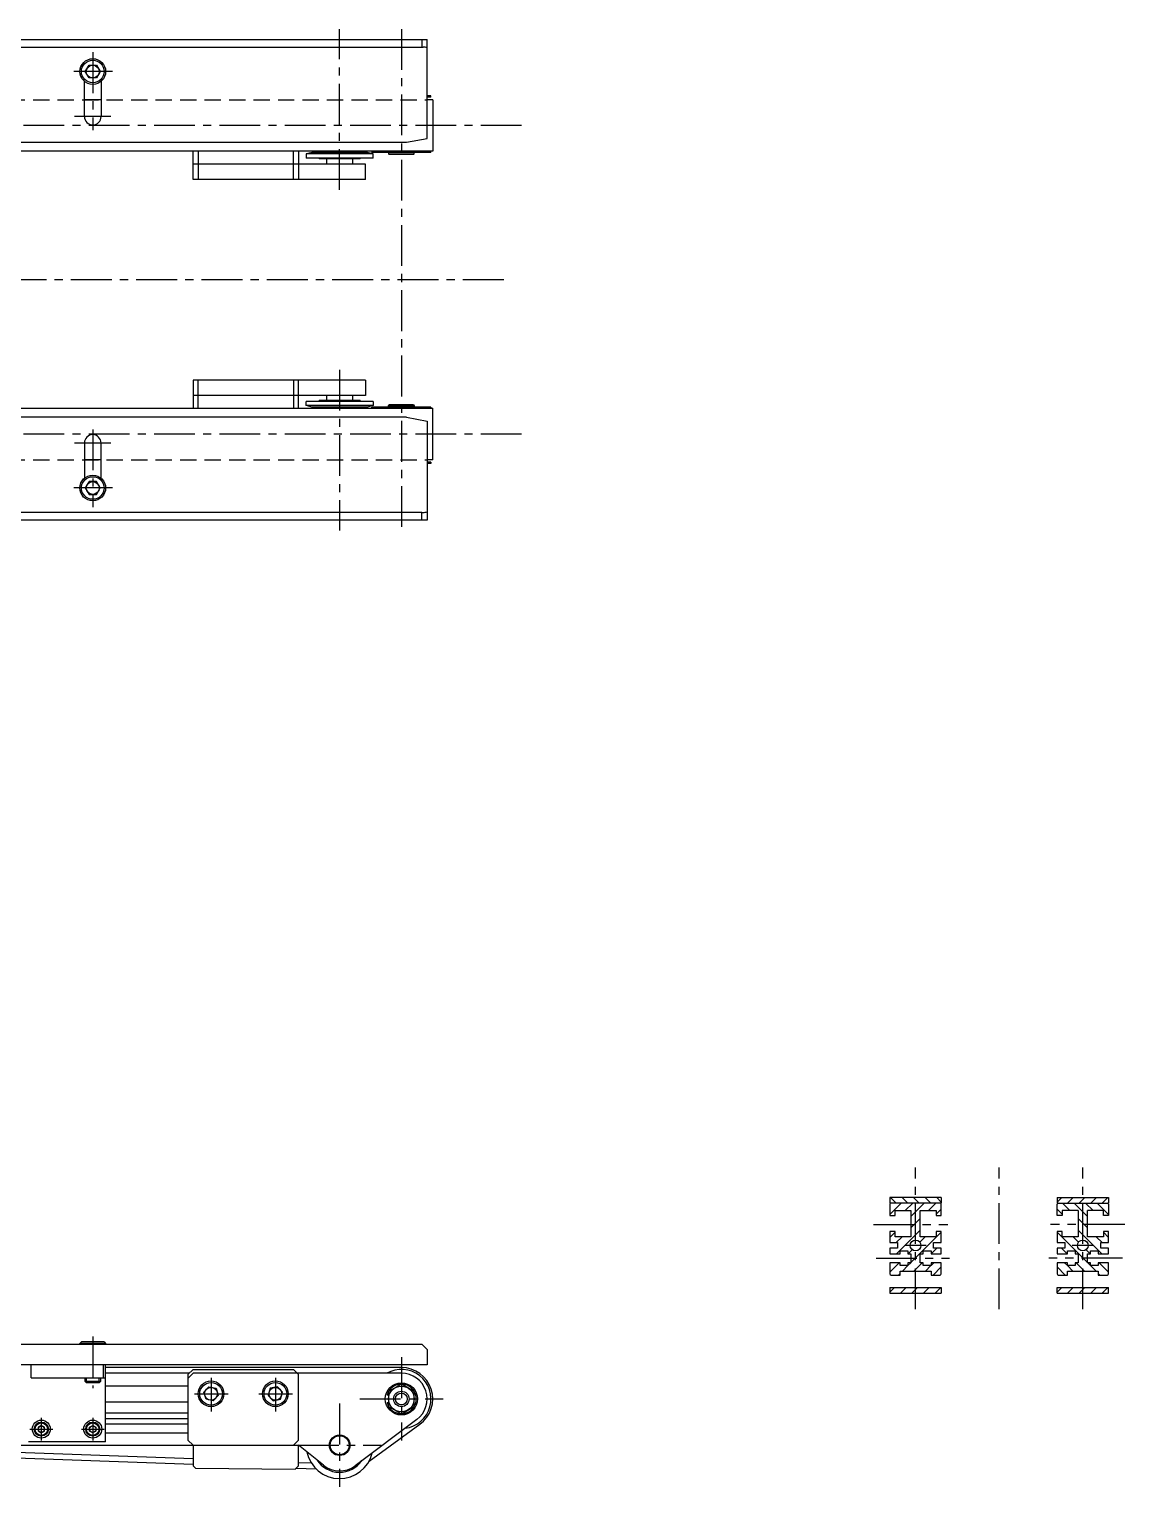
# Model space of a CAD drawing. Extents: x -5 to 1601, y -24 to 967.
# Drawn here: x 1175 to 1601, y 134 to 701 of the extents above; entities that cross this region are included whole.
import ezdxf

# ---------------------------------------------------------------- set-up
doc = ezdxf.new("R2010")
doc.units = 0
doc.header["$LTSCALE"] = 0.5
doc.linetypes.add('CENTER', pattern=[50.8, 31.75, -6.35, 6.35, -6.35])
doc.linetypes.add('DASHED', pattern=[19.05, 12.7, -6.35])
for name, color, linetype in [('MSM_CENTER', 1, 'CENTER'), ('MSM_CONTINUOUS', 7, 'CONTINUOUS'), ('MSM_DASHED', 4, 'DASHED'), ('MSM_NARROW', 5, 'CONTINUOUS')]:
    doc.layers.add(name, color=color, linetype=linetype)

msp = doc.modelspace()

# ---------------------------------------------------------------- linework, layer by layer
at = {"layer": 'MSM_CENTER'}
for p, q in [((1295.46, 638.18), (1295.46, 700.68)), ((1319.46, 700.68), (1319.46, 505.68)), ((1199.46, 691.67), (1199.46, 661.43)), ((1207.2, 684.18), (1192.05, 684.18)), ((1206.45, 666.68), (1192.31, 666.68)), ((1366.18, 663.18), (289.76, 663.18)), ((1359.23, 603.18), (284.11, 603.18)), ((1295.46, 568.18), (1295.46, 505.68)), ((1199.46, 544.93), (1199.46, 514.78)), ((1366.18, 543.18), (289.76, 543.18)), ((1206.45, 539.68), (1192.3, 539.68)), ((1207.2, 522.18), (1192.05, 522.18)), ((1519.38, 202.73), (1519.38, 257.77)), ((1551.88, 202.73), (1551.88, 257.77)), ((1584.38, 202.73), (1584.38, 257.77)), ((1503.03, 235.71), (1531.94, 235.71)), ((1600.73, 235.71), (1571.82, 235.71)), ((1523.48, 227.51), (1515.28, 227.51)), ((1588.48, 227.51), (1580.28, 227.51)), ((1504, 222.51), (1532.53, 222.51)), ((1599.76, 222.51), (1571.23, 222.51)), ((1199.46, 192.05), (1199.46, 172.05)), ((1319.46, 184), (1319.46, 151.6)), ((1245.46, 175.98), (1245.46, 162.93)), ((1270.46, 175.98), (1270.46, 162.93)), ((1238.97, 169.8), (1252.17, 169.8)), ((1263.97, 169.8), (1277.17, 169.8)), ((1295.46, 166), (1295.46, 133.6)), ((1303.26, 167.8), (1335.66, 167.8)), ((1179.46, 160.48), (1179.46, 151.62)), ((1199.46, 160.48), (1199.46, 151.62)), ((1175.03, 156.05), (1183.88, 156.05)), ((1195.03, 156.05), (1203.88, 156.05)), ((1279.26, 149.8), (1311.66, 149.8))]:
    msp.add_line(p, q, dxfattribs=at)
at = {"layer": 'MSM_CONTINUOUS'}
for p, q in [((309.46, 696.68), (1329.44, 696.68)), ((310.96, 693.68), (1327.94, 693.68)), ((1327.44, 696.68), (1327.44, 693.68)), ((1327.44, 693.68), (1327.94, 693.68)), ((1329.44, 658.18), (1329.44, 696.68)), ((1196.57, 684.18), (1198.01, 686.68)), ((1198.01, 686.68), (1200.9, 686.68)), ((1200.9, 686.68), (1202.34, 684.18)), ((1198.01, 681.68), (1196.57, 684.18)), ((1200.9, 681.68), (1198.01, 681.68)), ((1202.34, 684.18), (1200.9, 681.68)), ((1196.21, 666.68), (1196.21, 680.38)), ((1202.71, 680.38), (1202.71, 666.68)), ((1202.71, 673.18), (1196.21, 673.18)), ((1330.94, 674.68), (1329.44, 674.68)), ((1330.94, 674.18), (1329.44, 674.18)), ((1331.64, 673.18), (1329.44, 673.18)), ((1330.94, 674.18), (1330.94, 674.68)), ((1331.64, 673.18), (1331.64, 653.18)), ((1321.44, 656.68), (1329.44, 658.18)), ((1331.64, 653.18), (307.26, 653.18)), ((317.46, 656.68), (1321.47, 656.68)), ((1238.46, 642.18), (1238.46, 653.18)), ((1240.46, 653.18), (1240.46, 642.18)), ((1277.46, 642.18), (1277.46, 653.18)), ((1279.46, 653.18), (1279.46, 642.18)), ((1284.73, 652.68), (1282.46, 652.15)), ((1282.46, 652.15), (1282.46, 650.5)), ((1308.46, 652.15), (1282.46, 652.15)), ((1306.18, 652.68), (1284.73, 652.68)), ((1284.8, 653.18), (1284.8, 652.68)), ((1286.32, 653.18), (1286.32, 652.68)), ((1289.54, 653.18), (1289.54, 652.68)), ((1300.31, 652.68), (1300.31, 653.18)), ((1303.88, 652.68), (1303.88, 653.18)), ((1305.89, 652.68), (1305.89, 653.18)), ((1306.11, 652.68), (1306.11, 653.18)), ((1308.46, 652.15), (1306.18, 652.68)), ((1307.96, 653.18), (1307.96, 652.68)), ((1330.94, 652.68), (1307.96, 652.68)), ((1308.46, 650.5), (1308.46, 652.15)), ((1314.44, 652.68), (1314.44, 652.18)), ((1314.44, 652.18), (1314.74, 651.88)), ((1314.44, 652.18), (1324.44, 652.18)), ((1324.14, 651.88), (1324.44, 652.18)), ((1324.44, 652.18), (1324.44, 652.68)), ((1330.94, 652.68), (1330.94, 653.18)), ((1305.46, 648.18), (1238.46, 648.18)), ((1277.46, 648.18), (1240.46, 648.18)), ((1308.46, 650.5), (1282.46, 650.5)), ((1287.46, 650.5), (1287.46, 650.18)), ((1303.46, 650.18), (1287.46, 650.18)), ((1290.46, 648.18), (1290.46, 650.18)), ((1300.46, 650.18), (1300.46, 648.18)), ((1303.46, 650.18), (1303.46, 650.5)), ((1305.46, 642.18), (1305.46, 648.18)), ((1324.14, 651.88), (1314.74, 651.88)), ((1305.46, 642.18), (1238.46, 642.18)), ((1305.46, 564.18), (1238.46, 564.18)), ((1238.46, 564.18), (1238.46, 553.18)), ((1240.46, 553.18), (1240.46, 564.18)), ((1277.46, 564.18), (1277.46, 553.18)), ((1279.46, 553.18), (1279.46, 564.18)), ((1305.46, 564.18), (1305.46, 558.18)), ((1305.46, 558.18), (1238.46, 558.18)), ((1277.46, 558.18), (1240.46, 558.18)), ((1282.46, 554.21), (1282.46, 555.86)), ((1308.46, 555.86), (1282.46, 555.86)), ((1287.46, 555.86), (1287.46, 556.18)), ((1303.46, 556.18), (1287.46, 556.18)), ((1290.46, 556.18), (1290.46, 558.18)), ((1300.46, 558.18), (1300.46, 556.18)), ((1303.46, 556.18), (1303.46, 555.86)), ((1308.46, 555.86), (1308.46, 554.21)), ((307.27, 553.18), (1331.64, 553.18)), ((1284.73, 553.68), (1282.46, 554.21)), ((1308.46, 554.21), (1282.46, 554.21)), ((1306.18, 553.68), (1284.73, 553.68)), ((1284.8, 553.18), (1284.8, 553.68)), ((1286.32, 553.18), (1286.32, 553.68)), ((1289.54, 553.18), (1289.54, 553.68)), ((1300.31, 553.68), (1300.31, 553.18)), ((1303.88, 553.68), (1303.88, 553.18)), ((1305.89, 553.68), (1305.89, 553.18)), ((1306.11, 553.68), (1306.11, 553.18)), ((1308.46, 554.21), (1306.18, 553.68)), ((1307.96, 553.18), (1307.96, 553.68)), ((1330.94, 553.68), (1307.96, 553.68)), ((1314.44, 554.18), (1314.74, 554.48)), ((1314.44, 553.68), (1314.44, 554.18)), ((1314.44, 554.18), (1324.44, 554.18)), ((1324.14, 554.48), (1314.74, 554.48)), ((1324.14, 554.48), (1324.44, 554.18)), ((1324.44, 554.18), (1324.44, 553.68)), ((1330.94, 553.68), (1330.94, 553.18)), ((1331.64, 533.18), (1331.64, 553.18)), ((1321.46, 549.68), (317.46, 549.68)), ((1321.44, 549.68), (1329.44, 548.18)), ((1329.44, 548.18), (1329.44, 509.68)), ((1196.2, 539.68), (1196.2, 525.98)), ((1202.7, 525.98), (1202.7, 539.68)), ((1202.7, 533.18), (1196.2, 533.18)), ((1331.64, 533.18), (1329.44, 533.18)), ((1330.94, 532.18), (1329.44, 532.18)), ((1330.94, 531.68), (1329.44, 531.68)), ((1330.94, 532.18), (1330.94, 531.68)), ((1198.01, 524.68), (1196.57, 522.18)), ((1196.57, 522.18), (1198.01, 519.68)), ((1200.9, 524.68), (1198.01, 524.68)), ((1202.34, 522.18), (1200.9, 524.68)), ((1200.9, 519.68), (1202.34, 522.18)), ((1198.01, 519.68), (1200.9, 519.68)), ((1327.46, 512.68), (311.46, 512.68)), ((1327.44, 509.68), (1327.44, 512.68)), ((1327.44, 512.68), (1327.94, 512.68)), ((1329.44, 509.68), (309.46, 509.68)), ((1529.38, 246.21), (1509.38, 246.21)), ((1509.38, 246.21), (1509.38, 244.01)), ((1529.38, 244.01), (1509.38, 244.01)), ((1528.88, 244.01), (1509.88, 244.01)), ((1529.38, 246.21), (1529.38, 244.01)), ((1574.38, 246.21), (1594.38, 246.21)), ((1574.38, 246.21), (1574.38, 244.01)), ((1574.38, 244.01), (1594.38, 244.01)), ((1574.88, 244.01), (1593.88, 244.01)), ((1594.38, 246.21), (1594.38, 244.01)), ((1509.38, 243.51), (1509.38, 239.11)), ((1509.38, 239.11), (1511.38, 239.11)), ((1511.38, 241.11), (1517.58, 241.11)), ((1511.38, 239.11), (1511.38, 241.11)), ((1517.58, 241.11), (1517.58, 230.91)), ((1521.18, 241.11), (1527.38, 241.11)), ((1521.18, 230.91), (1521.18, 241.11)), ((1527.38, 241.11), (1527.38, 239.11)), ((1527.38, 239.11), (1529.38, 239.11)), ((1529.38, 239.11), (1529.38, 243.51)), ((1574.38, 239.11), (1574.38, 243.51)), ((1576.38, 239.11), (1574.38, 239.11)), ((1576.38, 241.11), (1576.38, 239.11)), ((1582.58, 241.11), (1576.38, 241.11)), ((1582.58, 241.11), (1582.58, 230.91)), ((1586.18, 230.91), (1586.18, 241.11)), ((1592.38, 241.11), (1586.18, 241.11)), ((1592.38, 239.11), (1592.38, 241.11)), ((1594.38, 239.11), (1592.38, 239.11)), ((1594.38, 243.51), (1594.38, 239.11)), ((1509.38, 232.91), (1509.38, 228.61)), ((1511.38, 232.91), (1509.38, 232.91)), ((1511.38, 230.91), (1511.38, 232.91)), ((1527.38, 232.91), (1527.38, 230.91)), ((1529.38, 232.91), (1527.38, 232.91)), ((1529.38, 228.61), (1529.38, 232.91)), ((1574.38, 232.91), (1574.38, 228.61)), ((1576.38, 232.91), (1574.38, 232.91)), ((1576.38, 230.91), (1576.38, 232.91)), ((1592.38, 232.91), (1592.38, 230.91)), ((1594.38, 232.91), (1592.38, 232.91)), ((1594.38, 228.61), (1594.38, 232.91)), ((1509.38, 228.61), (1512.38, 228.61)), ((1517.58, 230.91), (1511.38, 230.91)), ((1512.38, 228.61), (1512.38, 226.41)), ((1527.38, 230.91), (1521.18, 230.91)), ((1526.38, 228.61), (1529.38, 228.61)), ((1526.38, 226.41), (1526.38, 228.61)), ((1574.38, 228.61), (1577.38, 228.61)), ((1582.58, 230.91), (1576.38, 230.91)), ((1577.38, 228.61), (1577.38, 226.41)), ((1592.38, 230.91), (1586.18, 230.91)), ((1591.38, 228.61), (1594.38, 228.61)), ((1591.38, 226.41), (1591.38, 228.61)), ((1509.38, 226.41), (1509.38, 224.26)), ((1512.38, 226.41), (1509.38, 226.41)), ((1509.38, 224.26), (1513.38, 224.26)), ((1513.38, 225.36), (1516.38, 225.36)), ((1513.38, 224.26), (1513.38, 225.36)), ((1516.38, 225.36), (1516.38, 224.26)), ((1516.38, 224.26), (1517.58, 224.26)), ((1517.58, 224.26), (1517.58, 220.76)), ((1521.18, 224.26), (1522.38, 224.26)), ((1521.18, 220.76), (1521.18, 224.26)), ((1522.38, 225.36), (1525.38, 225.36)), ((1522.38, 224.26), (1522.38, 225.36)), ((1525.38, 225.36), (1525.38, 224.26)), ((1525.38, 224.26), (1529.38, 224.26)), ((1529.38, 226.41), (1526.38, 226.41)), ((1529.38, 224.26), (1529.38, 226.41)), ((1574.38, 226.41), (1574.38, 224.26)), ((1577.38, 226.41), (1574.38, 226.41)), ((1574.38, 224.26), (1578.38, 224.26)), ((1578.38, 225.36), (1581.38, 225.36)), ((1578.38, 224.26), (1578.38, 225.36)), ((1581.38, 225.36), (1581.38, 224.26)), ((1581.38, 224.26), (1582.58, 224.26)), ((1582.58, 224.26), (1582.58, 220.76)), ((1586.18, 224.26), (1587.38, 224.26)), ((1586.18, 220.76), (1586.18, 224.26)), ((1587.38, 225.36), (1590.38, 225.36)), ((1587.38, 224.26), (1587.38, 225.36)), ((1590.38, 225.36), (1590.38, 224.26)), ((1590.38, 224.26), (1594.38, 224.26)), ((1594.38, 226.41), (1591.38, 226.41)), ((1594.38, 224.26), (1594.38, 226.41)), ((1513.38, 220.76), (1509.38, 220.76)), ((1509.38, 220.76), (1509.38, 216.51)), ((1509.88, 216.01), (1513.38, 216.01)), ((1513.38, 219.66), (1513.38, 220.76)), ((1516.38, 219.66), (1513.38, 219.66)), ((1513.38, 217.51), (1525.38, 217.51)), ((1513.38, 216.01), (1513.38, 217.51)), ((1516.38, 220.76), (1516.38, 219.66)), ((1517.58, 220.76), (1516.38, 220.76)), ((1522.38, 220.76), (1521.18, 220.76)), ((1522.38, 219.66), (1522.38, 220.76)), ((1525.38, 219.66), (1522.38, 219.66)), ((1525.38, 220.76), (1525.38, 219.66)), ((1529.38, 220.76), (1525.38, 220.76)), ((1525.38, 217.51), (1525.38, 216.01)), ((1525.38, 216.01), (1528.88, 216.01)), ((1529.38, 216.51), (1529.38, 220.76)), ((1574.38, 220.76), (1574.38, 216.51)), ((1578.38, 220.76), (1574.38, 220.76)), ((1574.88, 216.01), (1578.38, 216.01)), ((1578.38, 219.66), (1578.38, 220.76)), ((1581.38, 219.66), (1578.38, 219.66)), ((1578.38, 217.51), (1590.38, 217.51)), ((1578.38, 216.01), (1578.38, 217.51)), ((1581.38, 220.76), (1581.38, 219.66)), ((1582.58, 220.76), (1581.38, 220.76)), ((1587.38, 220.76), (1586.18, 220.76)), ((1587.38, 219.66), (1587.38, 220.76)), ((1590.38, 219.66), (1587.38, 219.66)), ((1590.38, 220.76), (1590.38, 219.66)), ((1594.38, 220.76), (1590.38, 220.76)), ((1590.38, 217.51), (1590.38, 216.01)), ((1590.38, 216.01), (1593.88, 216.01)), ((1594.38, 216.51), (1594.38, 220.76)), ((1509.38, 211.15), (1509.38, 208.95)), ((1509.38, 211.15), (1529.38, 211.15)), ((1529.38, 211.15), (1529.38, 208.95)), ((1574.38, 208.95), (1574.38, 211.15)), ((1574.38, 211.15), (1594.38, 211.15)), ((1594.38, 208.95), (1594.38, 211.15)), ((1509.38, 208.95), (1529.38, 208.95)), ((1574.38, 208.95), (1594.38, 208.95)), ((311.46, 189.05), (1327.46, 189.05)), ((1194.46, 189.4), (1195.06, 190)), ((1194.46, 189), (1194.46, 189.4)), ((1204.46, 189.4), (1194.46, 189.4)), ((1203.86, 190), (1195.06, 190)), ((1203.86, 190), (1204.46, 189.4)), ((1204.46, 189.4), (1204.46, 189)), ((1327.46, 189.05), (1329.46, 187.05)), ((1329.46, 187.05), (1329.46, 181.05)), ((1329.46, 181.05), (309.46, 181.05)), ((1175.46, 176.05), (1175.46, 181.05)), ((1175.46, 176.05), (1204.46, 176.05)), ((1196.46, 174.54), (1196.46, 176.05)), ((1202.46, 176.05), (1202.46, 174.54)), ((1203.46, 181.05), (1203.46, 176.05)), ((1204.46, 151.05), (1204.46, 181.05)), ((1319.46, 180), (1204.46, 180)), ((1236.96, 177.8), (1204.46, 177.8)), ((1236.46, 177.3), (1238.46, 179.3)), ((1236.46, 175.8), (1238.46, 177.8)), ((1236.46, 177.3), (1236.46, 151.8)), ((1238.46, 179.3), (1277.46, 179.3)), ((1319.46, 177.8), (1238.46, 177.8)), ((1277.46, 179.3), (1278.96, 177.8)), ((1278.96, 177.8), (1279.46, 177.3)), ((1279.46, 151.8), (1279.46, 177.3)), ((1202.46, 174.54), (1196.46, 174.54)), ((1197, 174), (1196.46, 174.54)), ((1201.91, 174), (1197, 174)), ((1202.46, 174.54), (1201.91, 174)), ((1204.46, 172.9), (1236.46, 172.9)), ((1242.64, 170.43), (1244.59, 172.55)), ((1243.5, 167.67), (1242.64, 170.43)), ((1244.59, 172.55), (1247.41, 171.93)), ((1247.41, 171.93), (1248.27, 169.17)), ((1268.5, 171.93), (1267.64, 169.17)), ((1271.32, 172.55), (1268.5, 171.93)), ((1273.27, 170.43), (1271.32, 172.55)), ((1272.41, 167.67), (1273.27, 170.43)), ((1314.46, 170.64), (1313.89, 169.24)), ((1319.46, 173.57), (1314.46, 170.69)), ((1314.46, 170.69), (1314.46, 164.91)), ((1324.46, 170.69), (1319.46, 173.57)), ((1324.46, 164.91), (1324.46, 170.69)), ((1204.46, 166.7), (1236.46, 166.7)), ((1246.32, 167.05), (1243.5, 167.67)), ((1248.27, 169.17), (1246.32, 167.05)), ((1267.64, 169.17), (1269.59, 167.05)), ((1269.59, 167.05), (1272.41, 167.67)), ((1314.46, 169.24), (1313.89, 169.24)), ((1313.89, 166.36), (1314.46, 166.36)), ((1313.89, 166.36), (1314.46, 164.96)), ((1314.46, 164.91), (1319.46, 162.03)), ((1319.46, 162.03), (1324.46, 164.91)), ((1204.46, 162.4), (1236.46, 162.4)), ((1204.46, 160.2), (1236.46, 160.2)), ((1325.46, 159.8), (1301.46, 141.8)), ((1178.21, 156.78), (1178.2, 155.33)), ((1178.2, 155.33), (1179.45, 154.61)), ((1179.46, 157.49), (1178.21, 156.78)), ((1179.45, 154.61), (1180.7, 155.32)), ((1180.71, 156.77), (1179.46, 157.49)), ((1180.7, 155.32), (1180.71, 156.77)), ((1198.2, 156.77), (1199.45, 157.49)), ((1198.21, 155.32), (1198.2, 156.77)), ((1199.46, 154.61), (1198.21, 155.32)), ((1199.45, 157.49), (1200.7, 156.78)), ((1200.71, 155.33), (1199.46, 154.61)), ((1200.7, 156.78), (1200.71, 155.33)), ((1204.46, 158.05), (1236.46, 158.05)), ((1204.46, 154.55), (1236.46, 154.55)), ((1306.89, 143.61), (1326.62, 157.93)), ((1156.02, 147.62), (1238.46, 144.58)), ((1156.96, 149.8), (1279.46, 149.8)), ((1204.46, 151.05), (1174.46, 151.05)), ((1174.46, 149.8), (1221.96, 149.8)), ((1238.46, 149.8), (1236.46, 151.8)), ((1238.46, 149.8), (1238.46, 141.8)), ((1279.46, 151.8), (1277.46, 149.8)), ((1289.21, 141.99), (1279.46, 149.8)), ((1279.46, 141.8), (1279.46, 149.8)), ((1155.1, 145.45), (1238.46, 142.38)), ((1239.4, 140.86), (1238.46, 141.8)), ((1279.46, 141.8), (1278.11, 140.45)), ((1279.46, 143.07), (1284.45, 142.88)), ((1239.4, 140.86), (1278.11, 140.45)), ((1278.55, 140.9), (1286.26, 140.61))]:
    msp.add_line(p, q, dxfattribs=at)
for centre, radius in [((1199.47, 684.18), 5), ((1199.46, 684.18), 4.4), ((1199.46, 684.18), 2.5), ((1199.46, 522.18), 5), ((1199.46, 522.18), 4.4), ((1199.46, 522.18), 2.5), ((1519.38, 227.51), 2.1), ((1584.38, 227.51), 2.1), ((1245.46, 169.8), 5), ((1245.46, 169.8), 4.4), ((1245.46, 169.8), 2.5), ((1270.46, 169.8), 5), ((1270.46, 169.8), 4.4), ((1270.46, 169.8), 2.5), ((1319.46, 167.8), 6.25), ((1319.46, 167.8), 5), ((1319.46, 167.8), 3), ((1319.46, 167.8), 2.3), ((1179.46, 156.05), 3.5), ((1179.46, 156.05), 2.75), ((1199.46, 156.05), 3.5), ((1199.46, 156.05), 2.75), ((1179.46, 156.05), 2.45), ((1179.46, 156.05), 1.25), ((1199.46, 156.05), 2.45), ((1199.46, 156.05), 1.25), ((1295.46, 149.8), 4), ((1295.46, 149.8), 3.7)]:
    msp.add_circle(centre, radius, dxfattribs=at)
for centre, radius, start, end in [((1327.94, 689.18), 4.5, 70.5288, 90), ((1199.46, 666.68), 3.25, 180.008, 0.008), ((1199.45, 539.68), 3.25, 0.008, 180.008), ((1327.94, 517.18), 4.5, 270, 289.4712), ((1509.88, 243.51), 0.5, 90, 180), ((1528.88, 243.51), 0.5, 0, 90), ((1574.88, 243.51), 0.5, 90, 180), ((1593.88, 243.51), 0.5, 0, 90), ((1509.88, 216.51), 0.5, 180, 270), ((1528.88, 216.51), 0.5, 270, 360), ((1574.88, 216.51), 0.5, 180, 270), ((1593.88, 216.51), 0.5, 270, 360), ((1319.46, 167.8), 11.5, 277.2782, 119.5918), ((1319.46, 167.8), 12.2, 305.9627, 90), ((1319.46, 167.8), 10, 306.8699, 90), ((1319.46, 167.8), 5.75, 150.4081, 150.4082), ((1319.46, 167.8), 5.75, 90.4082, 149.5918), ((1319.46, 167.8), 5.75, 30.4082, 89.5918), ((1319.46, 167.8), 5.75, 330.4081, 29.5919), ((1319.46, 167.8), 5.75, 209.5918, 209.5919), ((1319.46, 167.8), 5.75, 210.4082, 269.593), ((1319.46, 167.8), 5.75, 270.407, 329.5918), ((1295.46, 149.8), 13, 191.6027, 346.585), ((1295.46, 149.8), 10.54, 212.9, 325.2877), ((1295.46, 149.8), 10, 231.3178, 306.8699)]:
    msp.add_arc(centre, radius, start, end, dxfattribs=at)
at = {"layer": 'MSM_DASHED'}
for p, q in [((309.46, 673.18), (1329.46, 673.18)), ((309.46, 533.18), (1329.46, 533.18))]:
    msp.add_line(p, q, dxfattribs=at)
at = {"layer": 'MSM_NARROW'}
for p, q in [((1509.38, 239.6), (1513.79, 244.01)), ((1509.62, 246.21), (1511.82, 244.01)), ((1514.11, 246.21), (1516.31, 244.01)), ((1515.38, 241.11), (1518.28, 244.01)), ((1517.58, 238.82), (1522.77, 244.01)), ((1518.6, 246.21), (1520.8, 244.01)), ((1523.09, 246.21), (1525.29, 244.01)), ((1524.36, 241.11), (1527.26, 244.01)), ((1527.58, 246.21), (1529.38, 244.4)), ((1576.19, 246.21), (1574.38, 244.4)), ((1579.41, 241.11), (1576.51, 244.01)), ((1580.68, 246.21), (1578.48, 244.01)), ((1586.18, 238.82), (1581, 244.01)), ((1585.17, 246.21), (1582.97, 244.01)), ((1588.39, 241.11), (1585.49, 244.01)), ((1589.66, 246.21), (1587.46, 244.01)), ((1594.38, 239.6), (1589.98, 244.01)), ((1594.15, 246.21), (1591.95, 244.01)), ((1527.38, 239.64), (1529.38, 241.64)), ((1576.38, 239.64), (1574.38, 241.64)), ((1509.38, 230.62), (1511.38, 232.62)), ((1512, 224.26), (1521.18, 233.44)), ((1517.58, 234.33), (1521.18, 237.93)), ((1517.58, 220.86), (1529.38, 232.66)), ((1586.18, 220.86), (1574.38, 232.66)), ((1586.18, 234.33), (1582.58, 237.93)), ((1591.77, 224.26), (1582.58, 233.44)), ((1594.38, 230.62), (1592.38, 232.62)), ((1511.86, 228.61), (1514.16, 230.91)), ((1521.03, 228.81), (1523.14, 230.91)), ((1582.73, 228.81), (1580.63, 230.91)), ((1591.91, 228.61), (1589.61, 230.91)), ((1509.38, 226.13), (1509.66, 226.41)), ((1516.49, 224.26), (1518.08, 225.86)), ((1525.47, 224.26), (1527.62, 226.41)), ((1578.3, 224.26), (1576.15, 226.41)), ((1587.28, 224.26), (1585.68, 225.86)), ((1594.38, 226.13), (1594.11, 226.41)), ((1509.38, 217.15), (1512.99, 220.76)), ((1512.73, 216.01), (1513.38, 216.66)), ((1514.23, 217.51), (1516.38, 219.66)), ((1516.38, 219.66), (1517.48, 220.76)), ((1518.72, 217.51), (1521.97, 220.76)), ((1523.21, 217.51), (1525.36, 219.66)), ((1525.38, 219.68), (1526.46, 220.76)), ((1526.2, 216.01), (1529.38, 219.19)), ((1577.56, 216.01), (1574.38, 219.19)), ((1578.38, 219.68), (1577.31, 220.76)), ((1580.56, 217.51), (1578.41, 219.66)), ((1585.05, 217.51), (1581.8, 220.76)), ((1587.38, 219.66), (1586.29, 220.76)), ((1589.54, 217.51), (1587.39, 219.66)), ((1591.04, 216.01), (1590.38, 216.66)), ((1594.38, 217.15), (1590.78, 220.76)), ((1511.19, 211.15), (1509.38, 209.35)), ((1515.68, 211.15), (1513.48, 208.95)), ((1520.17, 211.15), (1517.97, 208.95)), ((1524.66, 211.15), (1522.46, 208.95)), ((1529.15, 211.15), (1526.95, 208.95)), ((1576.19, 211.15), (1574.38, 209.35)), ((1580.68, 211.15), (1578.48, 208.95)), ((1585.17, 211.15), (1582.97, 208.95)), ((1589.66, 211.15), (1587.46, 208.95)), ((1594.15, 211.15), (1591.95, 208.95)), ((1197, 174), (1197, 176.05)), ((1201.91, 174), (1201.91, 176.05))]:
    msp.add_line(p, q, dxfattribs=at)

doc.saveas('drawing.dxf')
